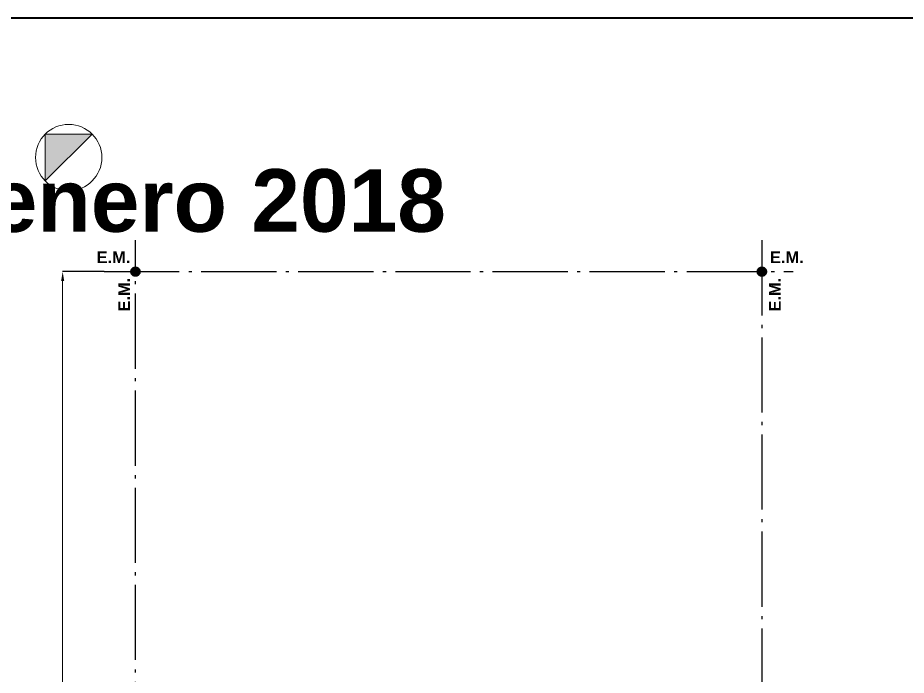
# Model space of a CAD drawing. Header units: millimetres. Extents: x 1434 to 1765, y 1396 to 1517.
# Drawn here: x 1595.2 to 1623.56, y 1417.03 to 1438.02 of the extents above; entities that cross this region are included whole.
import ezdxf

# ---------------------------------------------------------------- set-up
doc = ezdxf.new("R2010")
doc.units = ezdxf.units.MM
doc.linetypes.add('ACAD_ISO04W100', pattern=[30, 24, -3, 0, -3])
for name, color, linetype, lineweight in [('0.2', 40, 'Continuous', 20), ('0.4', 20, 'Continuous', 40), ('cotas', 104, 'Continuous', 18), ('L.M.', 160, 'ACAD_ISO04W100', 30), ('nomenclatura', 41, 'Continuous', 18)]:
    doc.layers.add(name, color=color, linetype=linetype, lineweight=lineweight)
doc.layers.add('gris', color=252, linetype='Continuous', lineweight=18, true_color=0x696969)
doc.styles.add('SANSSERIFBOLD', font='sasb____.pfb')
doc.styles.get("Standard").update_dxf_attribs({"font": 'arial.ttf'})
doc.dimstyles.new('ISO-25', dxfattribs={"dimtxt": 2.5, "dimasz": 2.5, "dimexe": 1.25, "dimexo": 0.625, "dimtad": 1, "dimtxsty": 'Standard', "dimcen": 2.5, "dimadec": 0, "dimazin": 0, "dimtfac": 1, "dimtmove": 0, "dimatfit": 3, "dimfxl": 1, "dimarcsym": 0})

# ---------------------------------------------------------------- blocks, each defined once
blk = doc.blocks.new('*D93')
at = {"layer": 'cotas', "color": 0, "linetype": 'Continuous', "lineweight": -2}
for p, q in [((1597.955, 1429.913), (1596.631, 1429.913)), ((1597.955, 1399.913), (1596.631, 1399.913))]:
    blk.add_line(p, q, dxfattribs=at)
at = {"layer": 'cotas', "color": 0, "linetype": 'Continuous', "lineweight": 9}
blk.add_line((1596.631, 1429.613), (1596.631, 1400.213), dxfattribs=at)
at = {"layer": 'cotas', "color": 0, "linetype": 'Continuous'}
for points in [[(1596.581, 1429.613), (1596.681, 1429.613), (1596.631, 1429.913)], [(1596.581, 1400.213), (1596.681, 1400.213), (1596.631, 1399.913)]]:
    blk.add_solid(points, dxfattribs=at)
at = {"layer": 'Defpoints', "color": 0, "linetype": 'Continuous'}
for p in [(1597.955, 1429.913), (1596.631, 1399.913), (1597.955, 1399.913)]:
    blk.add_point(p, dxfattribs=at)
at = {"layer": 'cotas', "linetype": 'Continuous', "insert": (1596.311, 1414.913), "char_height": 0.5, "attachment_point": 5, "rotation": 90, "style": 'SANSSERIFBOLD'}
blk.add_mtext('30,00', dxfattribs=at)

msp = doc.modelspace()

# ---------------------------------------------------------------- hatches: boundary and pattern name
at = {"layer": 'gris'}
for points in [[(1597.572, 1434.305), (1596.075, 1432.808), (1596.075, 1434.305)], [(1599.103, 1429.913, 1), (1598.808, 1429.913, 1)], [(1619.103, 1429.913, 1), (1618.808, 1429.913, 1)]]:
    msp.add_hatch(color=256, dxfattribs=at).paths.add_polyline_path(points)

# ---------------------------------------------------------------- linework, layer by layer
at = {"layer": '0.2'}
msp.add_lwpolyline([(1596.075, 1432.808), (1597.572, 1434.305), (1596.075, 1434.305), (1596.075, 1432.808)], dxfattribs=at)
msp.add_circle((1596.824, 1433.557), 1.059, dxfattribs=at)
at = {"layer": '0.4'}
msp.add_line((1510.247, 1438.019), (1764.704, 1438.019), dxfattribs=at)
at = {"layer": 'L.M.', "ltscale": 0.1}
for p, q in [((1598.955, 1398.913), (1598.955, 1430.913)), ((1618.955, 1430.913), (1618.955, 1398.913)), ((1597.955, 1429.913), (1619.955, 1429.913))]:
    msp.add_line(p, q, dxfattribs=at)
for centre in [(1598.955, 1429.913), (1618.955, 1429.913)]:
    msp.add_circle(centre, 0.147, dxfattribs=at)

# ---------------------------------------------------------------- texts
at = {"layer": 'nomenclatura', "linetype": 'Continuous', "style": 'SANSSERIFBOLD'}
for s, height, p in [('Planta Baja enero 2018', 2, (1578.433, 1431.185)), ('E.M.', 0.375, (1597.715, 1430.186)), ('E.M.', 0.375, (1619.215, 1430.186))]:
    msp.add_text(s, height=height, dxfattribs=at).set_placement(p)
for p in [(1598.782, 1428.64), (1619.56, 1428.64)]:
    msp.add_text('E.M.', height=0.375, rotation=90, dxfattribs=at).set_placement(p)

# ---------------------------------------------------------------- dimensions: what is measured, and where the dimension line sits
at = {"layer": 'cotas', "linetype": 'Continuous'}
dim = msp.add_linear_dim(base=(1596.631, 1399.913), p1=(1597.955, 1429.913), p2=(1597.955, 1399.913), angle=90, dimstyle='ISO-25', override={"dimtxt": 0.5, "dimasz": 0.3, "dimexe": 0, "dimexo": 0, "dimgap": 0.01, "dimzin": 0, "dimtxsty": 'SANSSERIFBOLD', "dimclrt": 256, "dimlwd": 9}, dxfattribs=at)
dim.commit()
dim.dimension.update_dxf_attribs({"geometry": '*D93', "text_midpoint": (1596.631, 1414.913), "dimtype": 160})

doc.saveas('drawing.dxf')
